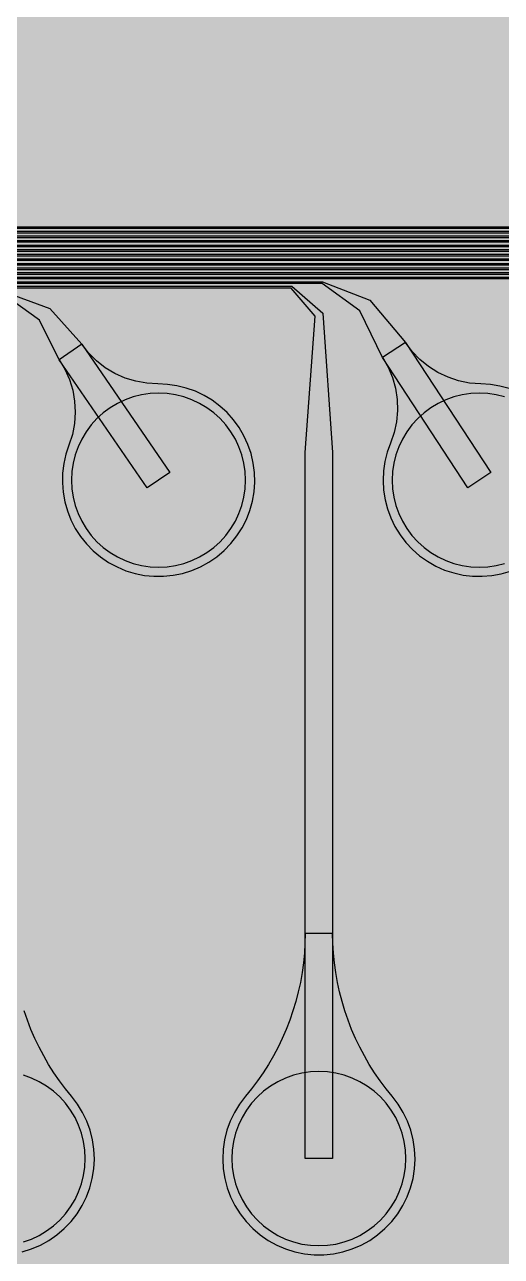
# Model space of a CAD drawing. Header units: metres. Extents: x -7240 to 10960, y -29667 to 1823.
# Drawn here: x -2423 to -1903, y -17889 to -16546 of the extents above; entities that cross this region are included whole.
import ezdxf

# ---------------------------------------------------------------- set-up
doc = ezdxf.new("R2010")
doc.units = ezdxf.units.M
for name, color, linetype in [('Metal1', 4, 'CONTINUOUS'), ('Polyimide', 7, 'CONTINUOUS'), ('Polyimide_Negative', 5, 'CONTINUOUS')]:
    doc.layers.add(name, color=color, linetype=linetype)

msp = doc.modelspace()

# ---------------------------------------------------------------- hatches: boundary and pattern name
at = {"layer": 'Polyimide'}
msp.add_hatch(color=7, dxfattribs=at).paths.add_polyline_path([(4088.5, -11806.9), (4098.7, -11851.2), (4115.6, -11893.5), (4138.6, -11932.7), (4167.4, -11968), (4201.1, -11998.5), (4239, -12023.6), (4280.3, -12042.7), (4349.2, -12073.7), (4413.2, -12113.8), (4471.3, -12162), (4522.3, -12217.7), (4565.4, -12279.7), (4599.7, -12346.9), (4624.7, -12418.2), (4639.9, -12492.2), (4645, -12567.5), (4639.9, -12642.8), (4624.7, -12716.8), (4599.7, -12788.1), (4565.4, -12855.3), (4522.3, -12917.3), (4471.3, -12973), (4413.2, -13021.2), (4349.2, -13061.3), (4280.3, -13092.3), (4239, -13111.4), (4201.1, -13136.5), (4167.4, -13167), (4138.6, -13202.3), (4115.6, -13241.5), (4098.7, -13283.8), (4088.5, -13328.1), (4085, -13373.5), (4085, -13567.5), (4099.4, -13861.6), (4142.6, -14152.8), (4214.2, -14438.4), (4313.4, -14715.5), (4439.2, -14981.7), (4590.6, -15234.2), (4766, -15470.7), (4963.7, -15688.8), (5181.8, -15886.5), (5418.3, -16061.9), (5670.8, -16213.3), (5936.9, -16339.1), (6214.1, -16438.3), (6499.7, -16509.9), (6790.9, -16553.1), (7085, -16567.5), (9960.4, -16567.5), (10038.8, -16571.4), (10116.4, -16582.9), (10192.6, -16601.9), (10266.5, -16628.4), (10337.5, -16662), (10404.8, -16702.3), (10467.9, -16749.1), (10526.1, -16801.8), (10578.8, -16860), (10625.6, -16923), (10665.9, -16990.4), (10699.5, -17061.4), (10725.9, -17135.3), (10745, -17211.4), (10756.5, -17289.1), (10760.4, -17367.5), (10760.4, -21957.3), (10721.6, -22012.9), (10686, -22070.6), (10653.6, -22130.1), (10624.5, -22191.4), (10598.9, -22254.2), (10576.8, -22318.2), (10558.3, -22383.5), (10543.4, -22449.6), (10532.2, -22516.5), (10524.7, -22583.8), (10521, -22651.5), (10521, -22719.3), (10524.7, -22787), (10532.2, -22854.4), (10543.4, -22921.2), (10558.3, -22987.4), (10576.8, -23052.6), (10598.9, -23116.7), (10624.5, -23179.5), (10653.6, -23240.7), (10686, -23300.3), (10721.6, -23357.9), (10760.4, -23413.5), (10760.4, -28667.5), (10756.5, -28745.9), (10745, -28823.6), (10725.9, -28899.7), (10699.5, -28973.6), (10665.9, -29044.6), (10625.6, -29112), (10578.8, -29175), (10526.1, -29233.2), (10467.9, -29285.9), (10404.8, -29332.7), (10337.5, -29373), (10266.5, -29406.6), (10192.6, -29433.1), (10116.4, -29452.1), (10038.8, -29463.6), (9960.4, -29467.5), (-6239.6, -29467.5), (-6318, -29463.6), (-6395.7, -29452.1), (-6471.9, -29433.1), (-6545.8, -29406.6), (-6616.7, -29373), (-6684.1, -29332.7), (-6747.1, -29285.9), (-6805.3, -29233.2), (-6858, -29175), (-6904.8, -29112), (-6945.2, -29044.6), (-6978.7, -28973.6), (-7005.2, -28899.7), (-7024.3, -28823.6), (-7035.8, -28745.9), (-7039.6, -28667.5), (-7039.6, -23426.3), (-6999.4, -23370.1), (-6962.3, -23311.6), (-6928.7, -23251.2), (-6898.5, -23189), (-6871.8, -23125.1), (-6848.8, -23059.9), (-6829.5, -22993.4), (-6814, -22926), (-6802.4, -22857.8), (-6794.6, -22789.1), (-6790.7, -22720), (-6790.7, -22650.8), (-6794.6, -22581.8), (-6802.4, -22513), (-6814, -22444.8), (-6829.5, -22377.4), (-6848.8, -22311), (-6871.8, -22245.7), (-6898.5, -22181.9), (-6928.7, -22119.7), (-6962.3, -22059.2), (-6999.4, -22000.8), (-7039.6, -21944.5), (-7039.6, -17367.5), (-7035.8, -17289.1), (-7024.3, -17211.4), (-7005.2, -17135.3), (-6978.7, -17061.4), (-6945.2, -16990.4), (-6904.8, -16923), (-6858, -16860), (-6805.3, -16801.8), (-6747.1, -16749.1), (-6684.1, -16702.3), (-6616.7, -16662), (-6545.8, -16628.4), (-6471.9, -16601.9), (-6395.7, -16582.9), (-6318, -16571.4), (-6239.6, -16567.5), (-3334, -16567.5), (-3039.9, -16553.1), (-2748.7, -16509.9), (-2463.1, -16438.3), (-2185.9, -16339.1), (-1919.8, -16213.3), (-1667.3, -16061.9), (-1430.8, -15886.5), (-1212.7, -15688.8), (-1015, -15470.7), (-839.6, -15234.2), (-688.2, -14981.7), (-562.4, -14715.5), (-463.2, -14438.4), (-391.6, -14152.8), (-348.4, -13861.6), (-334, -13567.5), (-334, -13373.5), (-337.5, -13328.1), (-347.7, -13283.8), (-364.6, -13241.5), (-387.6, -13202.3), (-416.4, -13167), (-450.1, -13136.5), (-488, -13111.4), (-529.3, -13092.3), (-529.3, -13092.3), (-598.2, -13061.3), (-662.2, -13021.2), (-720.3, -12973), (-771.3, -12917.3), (-814.4, -12855.3), (-848.7, -12788.1), (-873.7, -12716.8), (-888.9, -12642.8), (-894, -12567.5), (-888.9, -12492.2), (-873.7, -12418.2), (-848.7, -12346.9), (-814.4, -12279.7), (-771.3, -12217.7), (-720.3, -12162), (-662.2, -12113.8), (-598.2, -12073.7), (-529.3, -12042.7), (-488, -12023.6), (-450.1, -11998.5), (-416.4, -11968), (-387.6, -11932.7), (-364.6, -11893.5), (-347.7, -11851.2), (-337.5, -11806.9), (-334, -11761.5), (-334, -11074.3), (-337.5, -11028.9), (-347.7, -10984.6), (-364.6, -10942.4), (-387.6, -10903.1), (-416.4, -10867.8), (-450.1, -10837.3), (-488, -10812.2), (-529.3, -10793.2), (-529.3, -10793.2), (-598.2, -10762.1), (-662.2, -10722.1), (-720.3, -10673.8), (-771.3, -10618.1), (-814.4, -10556.1), (-848.7, -10488.9), (-873.7, -10417.6), (-888.9, -10343.7), (-894, -10268.3), (-888.9, -10193), (-873.7, -10119), (-848.7, -10047.8), (-814.4, -9980.5), (-771.3, -9918.5), (-720.3, -9862.9), (-662.2, -9814.6), (-598.2, -9774.6), (-529.3, -9743.5), (-488, -9724.5), (-450.1, -9699.4), (-416.4, -9668.8), (-387.6, -9633.5), (-364.6, -9594.3), (-347.7, -9552), (-337.5, -9507.7), (-334, -9462.4), (-334, -8775.1), (-337.5, -8729.8), (-347.7, -8685.5), (-364.6, -8643.2), (-387.6, -8604), (-416.4, -8568.7), (-450.1, -8538.1), (-488, -8513), (-529.3, -8494), (-529.3, -8494), (-598.2, -8462.9), (-662.2, -8422.9), (-720.3, -8374.6), (-771.3, -8319), (-814.4, -8257), (-848.7, -8189.7), (-873.7, -8118.5), (-888.9, -8044.5), (-894, -7969.2), (-888.9, -7893.8), (-873.7, -7819.9), (-848.7, -7748.6), (-814.4, -7681.4), (-771.3, -7619.4), (-720.3, -7563.7), (-662.2, -7515.4), (-598.2, -7475.4), (-529.3, -7444.3), (-529.3, -7444.3), (-488, -7425.3), (-450.1, -7400.2), (-416.4, -7369.7), (-387.6, -7334.4), (-364.6, -7295.1), (-347.7, -7252.9), (-337.5, -7208.6), (-334, -7163.2), (-334, -6476), (-337.5, -6430.6), (-347.7, -6386.3), (-364.6, -6344), (-387.6, -6304.8), (-416.4, -6269.5), (-450.1, -6239), (-488, -6213.9), (-529.3, -6194.8), (-529.3, -6194.8), (-598.2, -6163.8), (-662.2, -6123.7), (-720.3, -6075.5), (-771.3, -6019.8), (-814.4, -5957.8), (-848.7, -5890.6), (-873.7, -5819.3), (-888.9, -5745.3), (-894, -5670), (-888.9, -5594.7), (-873.7, -5520.7), (-848.7, -5449.4), (-814.4, -5382.2), (-771.3, -5320.2), (-720.3, -5264.5), (-662.2, -5216.3), (-598.2, -5176.2), (-529.3, -5145.2), (-529.3, -5145.2), (-488, -5126.1), (-450.1, -5101), (-416.4, -5070.5), (-387.6, -5035.2), (-364.6, -4996), (-347.7, -4953.7), (-337.5, -4909.4), (-334, -4864), (-334, 380), (-334, 1522.5), (-289, 1522.5), (-288.8, 1515.6), (-288.1, 1508.8), (-287, 1502), (-285.4, 1495.3), (-283.4, 1488.7), (-281, 1482.3), (-278.2, 1476.1), (-274.9, 1470), (-271.3, 1464.2), (-267.3, 1458.6), (-262.9, 1453.3), (-258.2, 1448.3), (-253.2, 1443.6), (-247.9, 1439.2), (-242.3, 1435.2), (-236.5, 1431.6), (-230.4, 1428.3), (-224.2, 1425.5), (-217.8, 1423.1), (-211.2, 1421.1), (-204.5, 1419.5), (-197.7, 1418.4), (-190.9, 1417.7), (-184, 1417.5), (-177.1, 1417.7), (-170.3, 1418.4), (-163.5, 1419.5), (-156.8, 1421.1), (-150.2, 1423.1), (-143.8, 1425.5), (-137.6, 1428.3), (-131.5, 1431.6), (-125.7, 1435.2), (-120.1, 1439.2), (-114.8, 1443.6), (-109.8, 1448.3), (-105.1, 1453.3), (-100.7, 1458.6), (-96.7, 1464.2), (-93.1, 1470), (-89.8, 1476.1), (-87, 1482.3), (-84.6, 1488.7), (-82.6, 1495.3), (-81, 1502), (-79.9, 1508.8), (-79.2, 1515.6), (-79, 1522.5), (1786, 1522.5), (3835, 1522.5), (3835.2, 1529), (3835.9, 1535.6), (3836.9, 1542), (3838.4, 1548.4), (3840.3, 1554.6), (3842.6, 1560.8), (3845.3, 1566.7), (3848.4, 1572.5), (3851.9, 1578.1), (3855.7, 1583.4), (3859.8, 1588.4), (3864.3, 1593.2), (3869.1, 1597.7), (3874.1, 1601.8), (3879.4, 1605.6), (3885, 1609.1), (3890.8, 1612.2), (3896.7, 1614.9), (3902.9, 1617.2), (3909.1, 1619.1), (3915.5, 1620.6), (3921.9, 1621.6), (3928.5, 1622.3), (3935, 1622.5), (3941.5, 1622.3), (3948.1, 1621.6), (3954.5, 1620.6), (3960.9, 1619.1), (3967.1, 1617.2), (3973.3, 1614.9), (3979.2, 1612.2), (3985, 1609.1), (3990.6, 1605.6), (3995.9, 1601.8), (4000.9, 1597.7), (4005.7, 1593.2), (4010.2, 1588.4), (4014.3, 1583.4), (4018.1, 1578.1), (4021.6, 1572.5), (4024.7, 1566.7), (4027.4, 1560.8), (4029.7, 1554.6), (4031.6, 1548.4), (4033.1, 1542), (4034.1, 1535.6), (4034.8, 1529), (4035, 1522.5), (4085, 1522.5), (4085, 380), (4085, 330), (4085, -4864), (4088.5, -4909.4), (4098.7, -4953.7), (4115.6, -4996), (4138.6, -5035.2), (4167.4, -5070.5), (4201.1, -5101), (4239, -5126.1), (4280.3, -5145.2), (4280.3, -5145.2), (4349.2, -5176.2), (4413.2, -5216.3), (4471.3, -5264.5), (4522.3, -5320.2), (4565.4, -5382.2), (4599.7, -5449.4), (4624.7, -5520.7), (4639.9, -5594.7), (4645, -5670), (4639.9, -5745.3), (4624.7, -5819.3), (4599.7, -5890.6), (4565.4, -5957.8), (4522.3, -6019.8), (4471.3, -6075.5), (4413.2, -6123.7), (4349.2, -6163.8), (4280.3, -6194.8), (4239, -6213.9), (4201.1, -6239), (4167.4, -6269.5), (4138.6, -6304.8), (4115.6, -6344), (4098.7, -6386.3), (4088.5, -6430.6), (4085, -6476), (4085, -11761.5), (4088.5, -11806.9)])

# ---------------------------------------------------------------- linework, layer by layer
at = {"layer": 'Metal1'}
for points in [[(-6068.1, -19377.9), (-6068.1, -16796.6), (-6037.5, -16766), (1.9, -16766), (49.5, -16789.8), (108.8, -16884.6), (186.2, -17035.7), (159.5, -17049.3), (82.1, -16898.3), (41.2, -16797.5), (1.4, -16768), (-6036.7, -16768), (-6066.1, -16797.4), (-6066.1, -19377.1)], [(-6063.1, -19372.9), (-6063.1, -16801.6), (-6032.5, -16771), (-31.7, -16771), (1.8, -16800.4), (12.9, -16964.2), (12.9, -17782.5), (-17.1, -17782.5), (-17.1, -16964.2), (-6, -16803.6), (-32.5, -16773), (-6031.7, -16773), (-6061.1, -16802.4), (-6061.1, -19372.1)], [(-6058.1, -19367.9), (-6058.1, -16806.6), (-6027.5, -16776), (-348.1, -16776), (-299.9, -16799.4), (-243.6, -16885.6), (-163.9, -17035.5), (-190.4, -17049.5), (-270.1, -16899.7), (-308.6, -16807.6), (-348.6, -16778), (-6026.7, -16778), (-6056.1, -16807.4), (-6056.1, -19367.1)], [(-6053.1, -19362.9), (-6053.1, -16811.6), (-6022.5, -16781), (-381.7, -16781), (-348.2, -16810.4), (-337.1, -16972.2), (-337.1, -17782.5), (-367.1, -17782.5), (-367.1, -16972.2), (-356.1, -16813.6), (-382.5, -16783), (-6021.7, -16783), (-6051.1, -16812.4), (-6051.1, -19362.1)], [(-6048.1, -19357.9), (-6048.1, -16816.6), (-6017.5, -16786), (-698.1, -16786), (-649.3, -16808.9), (-596.1, -16886.7), (-514, -17035.2), (-540.3, -17049.8), (-622.3, -16901.2), (-658.3, -16817.6), (-698.6, -16788), (-6016.7, -16788), (-6046.1, -16817.4), (-6046.1, -19357.1)], [(-6043.1, -19352.9), (-6043.1, -16821.6), (-6012.5, -16791), (-731.7, -16791), (-698.2, -16820.4), (-687.1, -16980.2), (-687.1, -17782.5), (-717.1, -17782.5), (-717.1, -16980.2), (-706.1, -16823.6), (-732.5, -16793), (-6011.7, -16793), (-6041.1, -16822.4), (-6041.1, -19352.1)], [(-6038.1, -19347.9), (-6038.1, -16826.6), (-6007.5, -16796), (-1048.1, -16796), (-998.7, -16818.3), (-948.7, -16887.9), (-864.1, -17035), (-890.1, -17050), (-974.7, -16902.9), (-1008, -16827.7), (-1048.6, -16798), (-6006.7, -16798), (-6036.1, -16827.4), (-6036.1, -19347.1)], [(-6033.1, -19342.9), (-6033.1, -16831.6), (-6002.5, -16801), (-1081.7, -16801), (-1048.1, -16830.3), (-1037.1, -16988.2), (-1037.1, -17782.5), (-1067.1, -17782.5), (-1067.1, -16988.2), (-1056.1, -16833.7), (-1082.5, -16803), (-6001.7, -16803), (-6031.1, -16832.4), (-6031.1, -19342.1)], [(-6028.1, -19337.9), (-6028.1, -16836.6), (-5997.5, -16806), (-1398.1, -16806), (-1348, -16827.7), (-1301.5, -16889.2), (-1214.3, -17034.8), (-1240, -17050.2), (-1327.3, -16904.7), (-1357.8, -16837.7), (-1398.6, -16808), (-5996.7, -16808), (-6026.1, -16837.4), (-6026.1, -19337.1)], [(-6023.1, -19332.9), (-6023.1, -16841.6), (-5992.5, -16811), (-1431.7, -16811), (-1398.1, -16840.3), (-1387.1, -16996.2), (-1387.1, -17782.5), (-1417.1, -17782.5), (-1417.1, -16996.2), (-1406.1, -16843.7), (-1432.5, -16813), (-5991.7, -16813), (-6021.1, -16842.4), (-6021.1, -19332.1)], [(-6018.1, -19327.9), (-6018.1, -16846.6), (-5987.5, -16816), (-1748.1, -16816), (-1697.3, -16837), (-1654.5, -16890.7), (-1564.4, -17034.5), (-1589.8, -17050.5), (-1679.9, -16906.6), (-1707.5, -16847.8), (-1748.6, -16818), (-5986.7, -16818), (-6016.1, -16847.4), (-6016.1, -19327.1)], [(-6013.1, -19322.9), (-6013.1, -16851.6), (-5982.5, -16821), (-1781.7, -16821), (-1748.1, -16850.3), (-1737.1, -17004.2), (-1737.1, -17782.5), (-1767.1, -17782.5), (-1767.1, -17004.2), (-1756.2, -16853.7), (-1782.5, -16823), (-5981.7, -16823), (-6011.1, -16852.4), (-6011.1, -19322.1)], [(-6008.1, -19317.9), (-6008.1, -16856.6), (-5977.5, -16826), (-2098.1, -16826), (-2046.5, -16846.3), (-2007.6, -16892.3), (-1914.6, -17034.3), (-1939.7, -17050.7), (-2032.7, -16908.8), (-2057.3, -16857.9), (-2098.6, -16828), (-5976.7, -16828), (-6006.1, -16857.4), (-6006.1, -19317.1)], [(-6003.1, -19312.9), (-6003.1, -16861.6), (-5972.5, -16831), (-2131.7, -16831), (-2098, -16860.3), (-2087.1, -17012.2), (-2087.1, -17782.5), (-2117.1, -17782.5), (-2117.1, -17012.2), (-2106.2, -16863.7), (-2132.5, -16833), (-5971.7, -16833), (-6001.1, -16862.4), (-6001.1, -19312.1)], [(-5998.1, -19307.9), (-5998.1, -16866.6), (-5967.5, -16836), (-2448.1, -16836), (-2395.7, -16855.4), (-2360.9, -16894.1), (-2264.8, -17034), (-2289.5, -17051), (-2385.6, -16911.1), (-2407, -16868.1), (-2448.6, -16838), (-5966.7, -16838), (-5996.1, -16867.4), (-5996.1, -19307.1)], [(-1894.6, -16942.7), (-1904.7, -16939.9), (-1915, -16938.2), (-1925.5, -16937.5), (-1937.6, -16936.6), (-1949.6, -16934.2), (-1961.2, -16930.3), (-1972.2, -16925.1), (-1982.5, -16918.6), (-1991.9, -16910.9), (-2000.3, -16902.1), (-2007.6, -16892.3), (-2032.7, -16908.8), (-2032.7, -16908.8), (-2026.6, -16919.4), (-2021.9, -16930.6), (-2018.6, -16942.3), (-2016.8, -16954.4), (-2016.4, -16966.5), (-2017.5, -16978.7), (-2020, -16990.6), (-2024, -17002.1), (-2027.6, -17011.9), (-2030.1, -17022.1), (-2031.6, -17032.5), (-2032.1, -17042.9), (-2031.6, -17053.4), (-2029.9, -17063.8), (-2027.3, -17073.9), (-2023.7, -17083.7), (-2019.1, -17093.2), (-2013.6, -17102.1), (-2007.2, -17110.4), (-2000.1, -17118), (-1992.2, -17124.9), (-1983.6, -17131), (-1974.5, -17136.2), (-1964.9, -17140.5), (-1955, -17143.7), (-1944.8, -17146), (-1934.4, -17147.3), (-1923.9, -17147.4), (-1913.4, -17146.6), (-1903.1, -17144.7), (-1893.1, -17141.8)], [(-2425.9, -17884.2), (-2415.8, -17881), (-2406, -17876.8), (-2396.7, -17871.7), (-2388, -17865.7), (-2380, -17858.8), (-2372.6, -17851.1), (-2366.1, -17842.7), (-2360.5, -17833.7), (-2355.8, -17824.2), (-2352.1, -17814.3), (-2349.4, -17804.1), (-2347.7, -17793.6), (-2347.1, -17783), (-2347.6, -17772.4), (-2349.2, -17761.9), (-2351.8, -17751.6), (-2355.4, -17741.7), (-2360, -17732.1), (-2365.6, -17723.1), (-2372, -17714.6), (-2378.8, -17706.3), (-2385.2, -17697.7), (-2391.3, -17688.9), (-2397.1, -17679.9), (-2402.5, -17670.6), (-2407.5, -17661.1), (-2412.2, -17651.4), (-2416.4, -17641.6), (-2420.3, -17631.6), (-2423.8, -17621.4)]]:
    msp.add_lwpolyline(points, dxfattribs=at)
for points in [[(-2385.6, -16911.1), (-2379.3, -16921.6), (-2374.4, -16932.7), (-2370.8, -16944.3), (-2368.7, -16956.3), (-2368, -16968.5), (-2368.9, -16980.7), (-2371.2, -16992.6), (-2374.9, -17004.2), (-2378.2, -17014.2), (-2380.5, -17024.4), (-2381.8, -17034.8), (-2382.1, -17045.3), (-2381.3, -17055.7), (-2379.5, -17066), (-2376.6, -17076.1), (-2372.8, -17085.8), (-2368, -17095.2), (-2362.3, -17104), (-2355.7, -17112.1), (-2348.4, -17119.6), (-2340.3, -17126.3), (-2331.7, -17132.2), (-2322.4, -17137.2), (-2312.8, -17141.3), (-2302.8, -17144.3), (-2292.5, -17146.4), (-2282.1, -17147.4), (-2271.6, -17147.4), (-2261.1, -17146.3), (-2250.9, -17144.2), (-2240.9, -17141), (-2231.2, -17136.9), (-2222.1, -17131.9), (-2213.4, -17126), (-2205.4, -17119.2), (-2198.1, -17111.7), (-2191.6, -17103.4), (-2186, -17094.6), (-2181.2, -17085.3), (-2177.4, -17075.5), (-2174.7, -17065.4), (-2172.9, -17055.1), (-2172.1, -17044.6), (-2172.5, -17034.1), (-2173.8, -17023.8), (-2176.2, -17013.6), (-2179.6, -17003.6), (-2183.9, -16994.1), (-2189.2, -16985.1), (-2195.4, -16976.6), (-2202.4, -16968.8), (-2210.1, -16961.7), (-2218.5, -16955.4), (-2227.5, -16950), (-2236.9, -16945.5), (-2246.8, -16942), (-2257, -16939.5), (-2267.3, -16938), (-2277.8, -16937.5), (-2290, -16936.8), (-2302, -16934.7), (-2313.6, -16931.1), (-2324.7, -16926.2), (-2335.2, -16919.9), (-2344.8, -16912.4), (-2353.4, -16903.7), (-2360.9, -16894.1), (-2385.6, -16911.1)], [(-2117.1, -17536.9), (-2117.3, -17547.7), (-2118, -17558.4), (-2119, -17569.1), (-2120.5, -17579.7), (-2122.3, -17590.3), (-2124.6, -17600.8), (-2127.3, -17611.1), (-2130.4, -17621.4), (-2133.9, -17631.6), (-2137.8, -17641.6), (-2142.1, -17651.4), (-2146.7, -17661.1), (-2151.8, -17670.6), (-2157.2, -17679.9), (-2162.9, -17688.9), (-2169, -17697.7), (-2175.5, -17706.3), (-2182.3, -17714.6), (-2188.7, -17723.1), (-2194.2, -17732.1), (-2198.9, -17741.7), (-2202.5, -17751.6), (-2205.1, -17761.9), (-2206.6, -17772.4), (-2207.1, -17783), (-2206.5, -17793.6), (-2204.9, -17804.1), (-2202.2, -17814.3), (-2198.5, -17824.2), (-2193.8, -17833.7), (-2188.1, -17842.7), (-2181.6, -17851.1), (-2174.3, -17858.8), (-2166.2, -17865.7), (-2157.5, -17871.7), (-2148.2, -17876.8), (-2138.5, -17881), (-2128.4, -17884.2), (-2118, -17886.3), (-2107.4, -17887.4), (-2096.8, -17887.4), (-2086.3, -17886.3), (-2075.9, -17884.2), (-2065.8, -17881), (-2056, -17876.8), (-2046.7, -17871.7), (-2038, -17865.7), (-2030, -17858.8), (-2022.6, -17851.1), (-2016.1, -17842.7), (-2010.5, -17833.7), (-2005.8, -17824.2), (-2002.1, -17814.3), (-1999.4, -17804.1), (-1997.7, -17793.6), (-1997.1, -17783), (-1997.6, -17772.4), (-1999.2, -17761.9), (-2001.8, -17751.6), (-2005.4, -17741.7), (-2010, -17732.1), (-2015.6, -17723.1), (-2022, -17714.6), (-2028.8, -17706.3), (-2035.2, -17697.7), (-2041.3, -17688.9), (-2047.1, -17679.9), (-2052.5, -17670.6), (-2057.5, -17661.1), (-2062.2, -17651.4), (-2066.4, -17641.6), (-2070.3, -17631.6), (-2073.8, -17621.4), (-2076.9, -17611.1), (-2079.6, -17600.8), (-2081.9, -17590.3), (-2083.8, -17579.7), (-2085.2, -17569.1), (-2086.3, -17558.4), (-2086.9, -17547.7), (-2087.1, -17536.9), (-2117.1, -17536.9)]]:
    msp.add_lwpolyline(points, close=True, dxfattribs=at)
at = {"layer": 'Polyimide_Negative'}
for points in [[(-2182.1, -17042.5), (-2182.6, -17033.2), (-2184, -17024), (-2186.2, -17014.9), (-2189.4, -17006.1), (-2193.3, -16997.7), (-2198.1, -16989.7), (-2203.7, -16982.2), (-2209.9, -16975.3), (-2216.9, -16969.1), (-2224.3, -16963.5), (-2232.3, -16958.7), (-2240.8, -16954.7), (-2249.5, -16951.6), (-2258.6, -16949.3), (-2267.8, -16948), (-2277.1, -16947.5), (-2286.4, -16948), (-2295.7, -16949.3), (-2304.7, -16951.6), (-2313.5, -16954.7), (-2321.9, -16958.7), (-2329.9, -16963.5), (-2337.4, -16969.1), (-2344.3, -16975.3), (-2350.6, -16982.2), (-2356.1, -16989.7), (-2360.9, -16997.7), (-2364.9, -17006.1), (-2368, -17014.9), (-2370.3, -17024), (-2371.7, -17033.2), (-2372.1, -17042.5), (-2371.7, -17051.8), (-2370.3, -17061), (-2368, -17070.1), (-2364.9, -17078.9), (-2360.9, -17087.3), (-2356.1, -17095.3), (-2350.6, -17102.8), (-2344.3, -17109.7), (-2337.4, -17115.9), (-2329.9, -17121.5), (-2321.9, -17126.3), (-2313.5, -17130.3), (-2304.7, -17133.4), (-2295.7, -17135.7), (-2286.4, -17137), (-2277.1, -17137.5), (-2267.8, -17137), (-2258.6, -17135.7), (-2249.5, -17133.4), (-2240.8, -17130.3), (-2232.3, -17126.3), (-2224.3, -17121.5), (-2216.9, -17115.9), (-2209.9, -17109.7), (-2203.7, -17102.8), (-2198.1, -17095.3), (-2193.3, -17087.3), (-2189.4, -17078.9), (-2186.2, -17070.1), (-2184, -17061), (-2182.6, -17051.8), (-2182.1, -17042.5)], [(-2007.1, -17782.5), (-2007.6, -17773.2), (-2009, -17764), (-2011.2, -17754.9), (-2014.4, -17746.1), (-2018.3, -17737.7), (-2023.1, -17729.7), (-2028.7, -17722.2), (-2034.9, -17715.3), (-2041.9, -17709.1), (-2049.3, -17703.5), (-2057.3, -17698.7), (-2065.8, -17694.7), (-2074.5, -17691.6), (-2083.6, -17689.3), (-2092.8, -17688), (-2102.1, -17687.5), (-2111.4, -17688), (-2120.7, -17689.3), (-2129.7, -17691.6), (-2138.5, -17694.7), (-2146.9, -17698.7), (-2154.9, -17703.5), (-2162.4, -17709.1), (-2169.3, -17715.3), (-2175.6, -17722.2), (-2181.1, -17729.7), (-2185.9, -17737.7), (-2189.9, -17746.1), (-2193, -17754.9), (-2195.3, -17764), (-2196.7, -17773.2), (-2197.1, -17782.5), (-2196.7, -17791.8), (-2195.3, -17801), (-2193, -17810.1), (-2189.9, -17818.9), (-2185.9, -17827.3), (-2181.1, -17835.3), (-2175.6, -17842.8), (-2169.3, -17849.7), (-2162.4, -17855.9), (-2154.9, -17861.5), (-2146.9, -17866.3), (-2138.5, -17870.3), (-2129.7, -17873.4), (-2120.7, -17875.7), (-2111.4, -17877), (-2102.1, -17877.5), (-2092.8, -17877), (-2083.6, -17875.7), (-2074.5, -17873.4), (-2065.8, -17870.3), (-2057.3, -17866.3), (-2049.3, -17861.5), (-2041.9, -17855.9), (-2034.9, -17849.7), (-2028.7, -17842.8), (-2023.1, -17835.3), (-2018.3, -17827.3), (-2014.4, -17818.9), (-2011.2, -17810.1), (-2009, -17801), (-2007.6, -17791.8), (-2007.1, -17782.5)]]:
    msp.add_lwpolyline(points, close=True, dxfattribs=at)
for points in [[(-1899.5, -16951.6), (-1908.6, -16949.3), (-1917.8, -16948), (-1927.1, -16947.5), (-1936.4, -16948), (-1945.7, -16949.3), (-1954.7, -16951.6), (-1963.5, -16954.7), (-1971.9, -16958.7), (-1979.9, -16963.5), (-1987.4, -16969.1), (-1994.3, -16975.3), (-2000.6, -16982.2), (-2006.1, -16989.7), (-2010.9, -16997.7), (-2014.9, -17006.1), (-2018, -17014.9), (-2020.3, -17024), (-2021.7, -17033.2), (-2022.1, -17042.5), (-2021.7, -17051.8), (-2020.3, -17061), (-2018, -17070.1), (-2014.9, -17078.9), (-2010.9, -17087.3), (-2006.1, -17095.3), (-2000.6, -17102.8), (-1994.3, -17109.7), (-1987.4, -17115.9), (-1979.9, -17121.5), (-1971.9, -17126.3), (-1963.5, -17130.3), (-1954.7, -17133.4), (-1945.7, -17135.7), (-1936.4, -17137), (-1927.1, -17137.5), (-1917.8, -17137), (-1908.6, -17135.7), (-1899.5, -17133.4)], [(-2424.5, -17873.4), (-2415.8, -17870.3), (-2407.3, -17866.3), (-2399.3, -17861.5), (-2391.9, -17855.9), (-2384.9, -17849.7), (-2378.7, -17842.8), (-2373.1, -17835.3), (-2368.3, -17827.3), (-2364.4, -17818.9), (-2361.2, -17810.1), (-2359, -17801), (-2357.6, -17791.8), (-2357.1, -17782.5), (-2357.1, -17782.5), (-2357.6, -17773.2), (-2359, -17764), (-2361.2, -17754.9), (-2364.4, -17746.1), (-2368.3, -17737.7), (-2373.1, -17729.7), (-2378.7, -17722.2), (-2384.9, -17715.3), (-2391.9, -17709.1), (-2399.3, -17703.5), (-2407.3, -17698.7), (-2415.8, -17694.7), (-2424.5, -17691.6)]]:
    msp.add_lwpolyline(points, dxfattribs=at)

doc.saveas('drawing.dxf')
